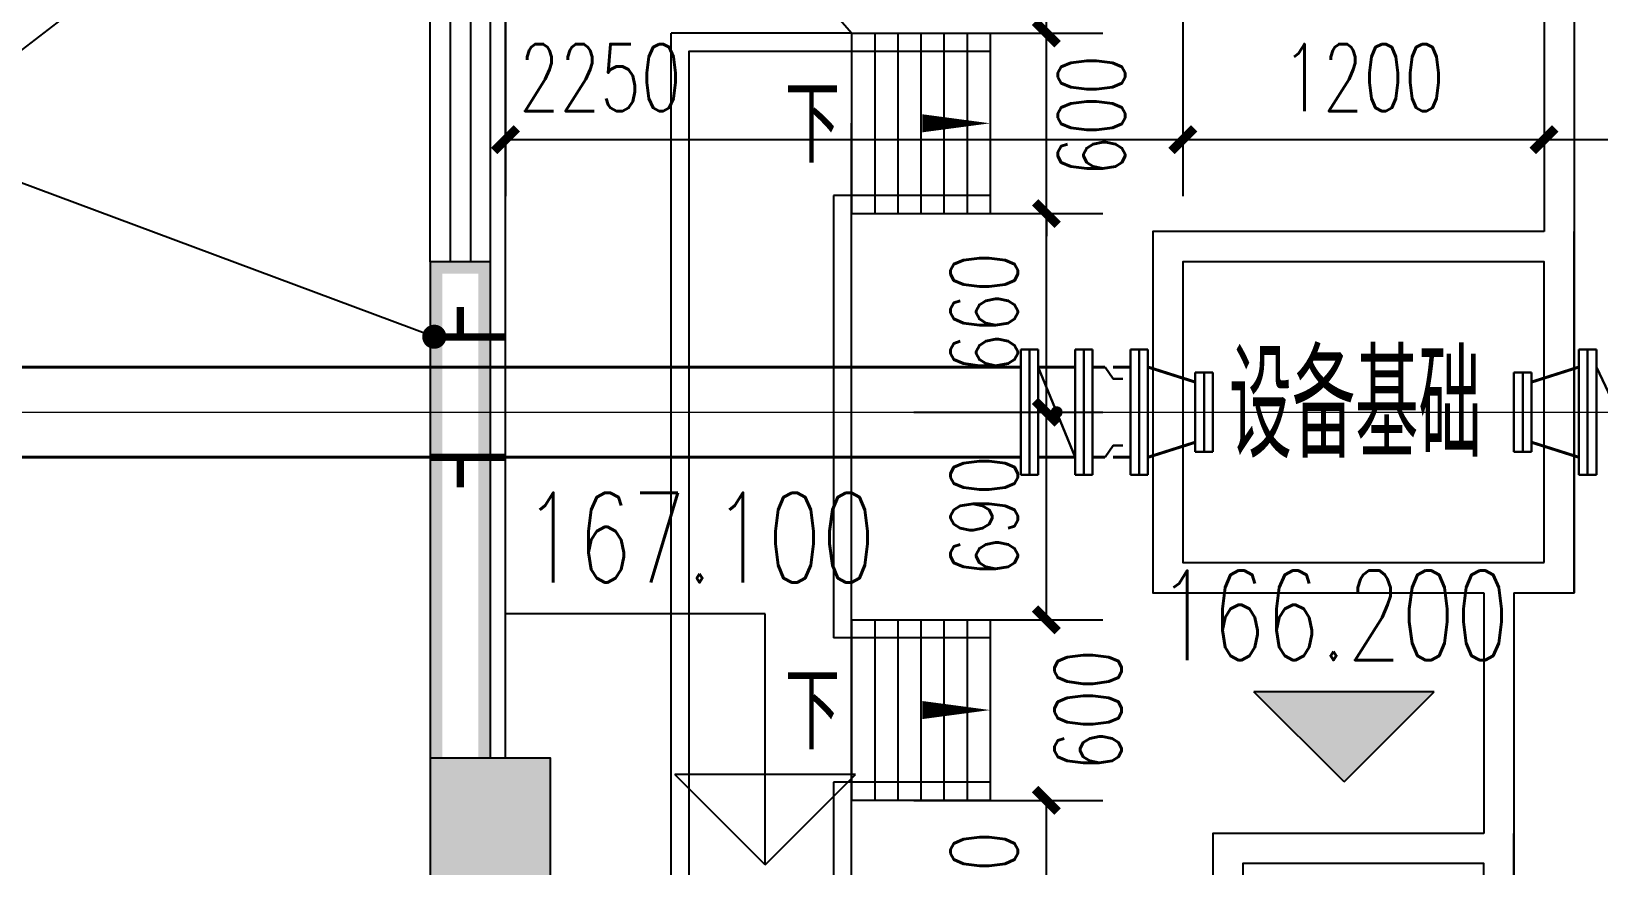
# Model space of a CAD drawing. Header units: millimetres. Extents: x -725 to 2274960, y -506 to 2980382.
# Drawn here: x 2012302 to 2017508, y 2674967 to 2677740 of the extents above; entities that cross this region are included whole.
import ezdxf

# ---------------------------------------------------------------- set-up
doc = ezdxf.new("R2010")
doc.units = ezdxf.units.MM
doc.header["$LTSCALE"] = 1000
doc.linetypes.add('ACAD_ISO04W100', pattern=[30.5, 24, -3, 0.5, -3])
doc.linetypes.add('CENTER2', pattern=[28.575, 19.05, -3.175, 3.175, -3.175])
for name, color, linetype in [('AXIS', 3, 'Continuous'), ('COLUMN', 4, 'Continuous'), ('DIM_ELEV', 3, 'Continuous'), ('PUB_DIM', 3, 'Continuous'), ('PUB_HATCH', 8, 'Continuous'), ('PUB_WALL', 9, 'Continuous'), ('STAIR', 2, 'Continuous'), ('WALL', 4, 'Continuous'), ('WINDOW', 3, 'Continuous'), ('YHJ_剖面_梁板', 4, 'Continuous'), ('YHJ_引出、索引', 3, 'Continuous'), ('YHJ_标高', 3, 'Continuous'), ('电缆沟', 7, 'Continuous'), ('附属构件', 6, 'Continuous')]:
    doc.layers.add(name, color=color, linetype=linetype)
doc.layers.add('中轴', color=20, linetype='ACAD_ISO04W100', lineweight=9)
doc.layers.add('管', color=1, linetype='Continuous', lineweight=30)
doc.styles.add('_TCH_DIM', font='SIMPLEX', dxfattribs={"bigfont": 'GBCBIG'})
doc.styles.add('_TCH_DIM_T3', font='SIMPLEX', dxfattribs={"width": 0.705882, "bigfont": 'GBCBIG'})
doc.styles.add('tssdeng', font='tssdeng.shx', dxfattribs={"width": 0.7, "bigfont": 'hztxt.shx'})
doc.dimstyles.new('_TCH_ARCH&&75', dxfattribs={"dimtxt": 223.125, "dimasz": 75, "dimexe": 187.5, "dimexo": 225, "dimgap": 94.6875, "dimtad": 1, "dimdec": 0, "dimzin": 0, "dimdsep": 46, "dimtxsty": '_TCH_DIM_T3', "dimblk": 'ARCHTICK', "dimcen": 0.09, "dimclrt": 7, "dimazin": 2, "dimtfac": 1, "dimtdec": 0, "dimtix": 1, "dimtmove": 2, "dimatfit": 3, "dimfxl": 75, "dimtolj": 1, "dimtzin": 0, "dimarcsym": 0})

# ---------------------------------------------------------------- blocks, each defined once
blk = doc.blocks.new('_FZH')
blk.add_lwpolyline([(-0.5, -0.5), (0.5, -0.5), (0.5, 0.5), (-0.5, 0.5)], close=True)
at = {"layer": 'PUB_HATCH'}
blk.add_solid([(-0.5, -0.5), (0.5, -0.5), (-0.5, 0.5), (0.5, 0.5)], dxfattribs=at)
blk = doc.blocks.new('_ArchTick')
at = {"color": 0, "linetype": 'ByBlock', "const_width": 0.4}
blk.add_lwpolyline([(-0.5, -0.5), (0.5, 0.5)], dxfattribs=at)
blk = doc.blocks.new('*D497')
at = {"layer": 'Defpoints', "color": 0, "transparency": 16777216}
for p in [(2015008.4, 2675184.1), (2015673.3, 2675184.1), (2015008.4, 2674574.1)]:
    blk.add_point(p, dxfattribs=at)
at = {"layer": 'YHJ_引出、索引', "color": 0, "lineweight": -2, "transparency": 16777216}
for p, q in [((2015233.4, 2675184.1), (2015860.8, 2675184.1)), ((2015673.3, 2674574.1), (2015673.3, 2675184.1)), ((2015233.4, 2674574.1), (2015860.8, 2674574.1))]:
    blk.add_line(p, q, dxfattribs=at)
at = {"layer": 'YHJ_引出、索引', "color": 0, "lineweight": -2, "transparency": 16777216, "xscale": 75, "yscale": 75, "zscale": 75}
for p, rotation in [((2015673.3, 2675184.1), 90), ((2015673.3, 2674574.1), 270)]:
    blk.add_blockref('_ArchTick', p, dxfattribs=dict(at, rotation=rotation))
at = {"layer": 'YHJ_引出、索引', "color": 7, "transparency": 16777216, "insert": (2015467, 2674879.1), "char_height": 223.12, "attachment_point": 5, "rotation": 90, "style": '_TCH_DIM_T3'}
blk.add_mtext('\\A1;610', dxfattribs=at)
blk = doc.blocks.new('*D498')
at = {"layer": 'Defpoints', "color": 0, "transparency": 16777216}
for p in [(2015008.4, 2675784.1), (2015673.3, 2675784.1), (2015008.4, 2675184.1)]:
    blk.add_point(p, dxfattribs=at)
at = {"layer": 'YHJ_引出、索引', "color": 0, "lineweight": -2, "transparency": 16777216}
for p, q in [((2015233.4, 2675784.1), (2015860.8, 2675784.1)), ((2015673.3, 2675784.1), (2015673.3, 2675781.3)), ((2015233.4, 2675184.1), (2015860.8, 2675184.1)), ((2015673.3, 2675184.1), (2015673.3, 2675187))]:
    blk.add_line(p, q, dxfattribs=at)
at = {"layer": 'YHJ_引出、索引', "color": 0, "lineweight": -2, "transparency": 16777216, "xscale": 75, "yscale": 75, "zscale": 75}
for p, rotation in [((2015673.3, 2675784.1), 90), ((2015673.3, 2675184.1), 270)]:
    blk.add_blockref('_ArchTick', p, dxfattribs=dict(at, rotation=rotation))
at = {"layer": 'YHJ_引出、索引', "color": 7, "transparency": 16777216, "insert": (2015811.9, 2675484.1), "char_height": 223.12, "attachment_point": 5, "rotation": 90, "style": '_TCH_DIM_T3'}
blk.add_mtext('\\A1;600', dxfattribs=at)
blk = doc.blocks.new('*D499')
at = {"layer": 'Defpoints', "color": 0, "transparency": 16777216}
for p in [(2015008.4, 2676474.1), (2015673.3, 2676474.1), (2015008.4, 2675784.1)]:
    blk.add_point(p, dxfattribs=at)
at = {"layer": 'YHJ_引出、索引', "color": 0, "lineweight": -2, "transparency": 16777216}
for p, q in [((2015233.4, 2676474.1), (2015860.8, 2676474.1)), ((2015673.3, 2675784.1), (2015673.3, 2676474.1)), ((2015233.4, 2675784.1), (2015860.8, 2675784.1))]:
    blk.add_line(p, q, dxfattribs=at)
at = {"layer": 'YHJ_引出、索引', "color": 0, "lineweight": -2, "transparency": 16777216, "xscale": 75, "yscale": 75, "zscale": 75}
for p, rotation in [((2015673.3, 2676474.1), 90), ((2015673.3, 2675784.1), 270)]:
    blk.add_blockref('_ArchTick', p, dxfattribs=dict(at, rotation=rotation))
at = {"layer": 'YHJ_引出、索引', "color": 7, "transparency": 16777216, "insert": (2015467, 2676129.1), "char_height": 223.12, "attachment_point": 5, "rotation": 90, "style": '_TCH_DIM_T3'}
blk.add_mtext('\\A1;690', dxfattribs=at)
blk = doc.blocks.new('*D500')
at = {"layer": 'Defpoints', "color": 0, "transparency": 16777216}
for p in [(2015008.4, 2677134.1), (2015673.3, 2677134.1), (2015008.4, 2676474.1)]:
    blk.add_point(p, dxfattribs=at)
at = {"layer": 'YHJ_引出、索引', "color": 0, "lineweight": -2, "transparency": 16777216}
for p, q in [((2015233.4, 2677134.1), (2015860.8, 2677134.1)), ((2015673.3, 2676474.1), (2015673.3, 2677134.1)), ((2015233.4, 2676474.1), (2015860.8, 2676474.1))]:
    blk.add_line(p, q, dxfattribs=at)
at = {"layer": 'YHJ_引出、索引', "color": 0, "lineweight": -2, "transparency": 16777216, "xscale": 75, "yscale": 75, "zscale": 75}
for p, rotation in [((2015673.3, 2677134.1), 90), ((2015673.3, 2676474.1), 270)]:
    blk.add_blockref('_ArchTick', p, dxfattribs=dict(at, rotation=rotation))
at = {"layer": 'YHJ_引出、索引', "color": 7, "transparency": 16777216, "insert": (2015467, 2676804.1), "char_height": 223.12, "attachment_point": 5, "rotation": 90, "style": '_TCH_DIM_T3'}
blk.add_mtext('\\A1;660', dxfattribs=at)
blk = doc.blocks.new('*D501')
at = {"layer": 'Defpoints', "color": 0, "transparency": 16777216}
for p in [(2015008.4, 2677734.1), (2015673.3, 2677734.1), (2015008.4, 2677134.1)]:
    blk.add_point(p, dxfattribs=at)
at = {"layer": 'YHJ_引出、索引', "color": 0, "lineweight": -2, "transparency": 16777216}
for p, q in [((2015673.3, 2677734.1), (2015673.3, 2677809.1)), ((2015233.4, 2677734.1), (2015860.8, 2677734.1)), ((2015673.3, 2677134.1), (2015673.3, 2677734.1)), ((2015233.4, 2677134.1), (2015860.8, 2677134.1)), ((2015673.3, 2677134.1), (2015673.3, 2677059.1))]:
    blk.add_line(p, q, dxfattribs=at)
at = {"layer": 'YHJ_引出、索引', "color": 0, "lineweight": -2, "transparency": 16777216, "xscale": 75, "yscale": 75, "zscale": 75}
for p, rotation in [((2015673.3, 2677734.1), 270), ((2015673.3, 2677134.1), 90)]:
    blk.add_blockref('_ArchTick', p, dxfattribs=dict(at, rotation=rotation))
at = {"layer": 'YHJ_引出、索引', "color": 7, "transparency": 16777216, "insert": (2015823.5, 2677459.6), "char_height": 223.12, "attachment_point": 5, "rotation": 90, "style": '_TCH_DIM_T3'}
blk.add_mtext('\\A1;600', dxfattribs=at)
blk = doc.blocks.new('*D502')
at = {"layer": 'Defpoints', "color": 0, "transparency": 16777216}
for p in [(2015008.4, 2678474.1), (2015673.3, 2678474.1), (2015008.4, 2677734.1)]:
    blk.add_point(p, dxfattribs=at)
at = {"layer": 'YHJ_引出、索引', "color": 0, "lineweight": -2, "transparency": 16777216}
for p, q in [((2015233.4, 2678474.1), (2015860.8, 2678474.1)), ((2015673.3, 2677734.1), (2015673.3, 2678474.1)), ((2015233.4, 2677734.1), (2015860.8, 2677734.1))]:
    blk.add_line(p, q, dxfattribs=at)
at = {"layer": 'YHJ_引出、索引', "color": 0, "lineweight": -2, "transparency": 16777216, "xscale": 75, "yscale": 75, "zscale": 75}
for p, rotation in [((2015673.3, 2678474.1), 90), ((2015673.3, 2677734.1), 270)]:
    blk.add_blockref('_ArchTick', p, dxfattribs=dict(at, rotation=rotation))
at = {"layer": 'YHJ_引出、索引', "color": 7, "transparency": 16777216, "insert": (2015467, 2678104.1), "char_height": 223.12, "attachment_point": 5, "rotation": 90, "style": '_TCH_DIM_T3'}
blk.add_mtext('\\A1;740', dxfattribs=at)
blk = doc.blocks.new('*D512')
at = {"layer": 'Defpoints', "color": 0, "transparency": 16777216}
for p in [(2017326.5, 2678224.1), (2020376.5, 2678224.1), (2020376.5, 2677379.8)]:
    blk.add_point(p, dxfattribs=at)
at = {"layer": 'PUB_DIM', "color": 0, "lineweight": -2, "transparency": 16777216}
for p, q in [((2017326.5, 2677999.1), (2017326.5, 2677192.3)), ((2020376.5, 2677999.1), (2020376.5, 2677192.3)), ((2017326.5, 2677379.8), (2020376.5, 2677379.8))]:
    blk.add_line(p, q, dxfattribs=at)
at = {"layer": 'PUB_DIM', "color": 0, "lineweight": -2, "transparency": 16777216, "xscale": 75, "yscale": 75, "zscale": 75, "rotation": 180}
blk.add_blockref('_ArchTick', (2017326.5, 2677379.8), dxfattribs=at)
at = {"layer": 'PUB_DIM', "color": 0, "lineweight": -2, "transparency": 16777216, "xscale": 75, "yscale": 75, "zscale": 75}
blk.add_blockref('_ArchTick', (2020376.5, 2677379.8), dxfattribs=at)
at = {"layer": 'PUB_DIM', "color": 7, "transparency": 16777216, "insert": (2018851.5, 2677586.1), "char_height": 223.12, "attachment_point": 5, "style": '_TCH_DIM_T3'}
blk.add_mtext('\\A1;3050', dxfattribs=at)
blk = doc.blocks.new('*D513')
at = {"layer": 'Defpoints', "color": 0, "transparency": 16777216}
for p in [(2016126.5, 2678224.1), (2017326.5, 2678224.1), (2017326.5, 2677379.8)]:
    blk.add_point(p, dxfattribs=at)
at = {"layer": 'PUB_DIM', "color": 0, "lineweight": -2, "transparency": 16777216}
for p, q in [((2016126.5, 2677999.1), (2016126.5, 2677192.3)), ((2017326.5, 2677999.1), (2017326.5, 2677192.3)), ((2016126.5, 2677379.8), (2017326.5, 2677379.8))]:
    blk.add_line(p, q, dxfattribs=at)
at = {"layer": 'PUB_DIM', "color": 0, "lineweight": -2, "transparency": 16777216, "xscale": 75, "yscale": 75, "zscale": 75, "rotation": 180}
blk.add_blockref('_ArchTick', (2016126.5, 2677379.8), dxfattribs=at)
at = {"layer": 'PUB_DIM', "color": 0, "lineweight": -2, "transparency": 16777216, "xscale": 75, "yscale": 75, "zscale": 75}
blk.add_blockref('_ArchTick', (2017326.5, 2677379.8), dxfattribs=at)
at = {"layer": 'PUB_DIM', "color": 7, "transparency": 16777216, "insert": (2016726.5, 2677586.1), "char_height": 223.12, "attachment_point": 5, "style": '_TCH_DIM_T3'}
blk.add_mtext('\\A1;1200', dxfattribs=at)
blk = doc.blocks.new('*D514')
at = {"layer": 'Defpoints', "color": 0, "transparency": 16777216}
for p in [(2013876.5, 2678224.1), (2016126.5, 2678224.1), (2016126.5, 2677379.8)]:
    blk.add_point(p, dxfattribs=at)
at = {"layer": 'PUB_DIM', "color": 0, "lineweight": -2, "transparency": 16777216}
for p, q in [((2013876.5, 2677999.1), (2013876.5, 2677192.3)), ((2016126.5, 2677999.1), (2016126.5, 2677192.3)), ((2013876.5, 2677379.8), (2016126.5, 2677379.8))]:
    blk.add_line(p, q, dxfattribs=at)
at = {"layer": 'PUB_DIM', "color": 0, "lineweight": -2, "transparency": 16777216, "xscale": 75, "yscale": 75, "zscale": 75, "rotation": 180}
blk.add_blockref('_ArchTick', (2013876.5, 2677379.8), dxfattribs=at)
at = {"layer": 'PUB_DIM', "color": 0, "lineweight": -2, "transparency": 16777216, "xscale": 75, "yscale": 75, "zscale": 75}
blk.add_blockref('_ArchTick', (2016126.5, 2677379.8), dxfattribs=at)
at = {"layer": 'PUB_DIM', "color": 7, "transparency": 16777216, "insert": (2014191.2, 2677586.1), "char_height": 223.12, "attachment_point": 5, "style": '_TCH_DIM_T3'}
blk.add_mtext('\\A1;2250', dxfattribs=at)
blk = doc.blocks.new('$WINLIB2D$00000001')
at = {"color": 0}
for points in [[(-0.5, 0.5), (-0.5, -0.5)], [(-0.5, 0.5), (0.5, 0.5)], [(0.5, -0.5), (0.5, 0.5)], [(0.5, 0.1667), (-0.5, 0.1667)], [(0.5, -0.1667), (-0.5, -0.1667)], [(-0.5, -0.5), (0.5, -0.5)]]:
    blk.add_lwpolyline(points, dxfattribs=at)

msp = doc.modelspace()

# ---------------------------------------------------------------- hatches: boundary and pattern name
at = {"layer": 'DIM_ELEV'}
msp.add_hatch(color=256, dxfattribs=at).paths.add_polyline_path([(2016662.0852, 2675245.2398), (2016962.0852, 2675545.2398), (2016362.0852, 2675545.2398)])
at = {"layer": 'PUB_WALL'}
for points in [[(2013826.4951, 2676974.1286), (2013626.4951, 2676974.1286), (2013666.4951, 2676934.1286), (2013786.4951, 2676934.1286)], [(2013626.4951, 2675324.1286), (2013666.4951, 2675324.1286), (2013666.4951, 2676934.1286), (2013626.4951, 2676974.1286)], [(2013786.4951, 2675324.1286), (2013826.4951, 2675324.1286), (2013826.4951, 2676974.1286), (2013786.4951, 2676934.1286)], [(2014026.4951, 2675324.1286), (2013626.4951, 2675324.1286), (2013666.4951, 2675284.1286), (2013986.4951, 2675284.1286)], [(2013626.4951, 2675324.1286), (2013626.4951, 2674924.1286), (2013666.4951, 2674964.1286), (2013666.4951, 2675284.1286)], [(2014026.4951, 2674924.1286), (2014026.4951, 2675324.1286), (2013986.4951, 2675284.1286), (2013986.4951, 2674964.1286)]]:
    msp.add_hatch(color=256, dxfattribs=at).paths.add_polyline_path(points)
at = {"layer": '管'}
h = msp.add_hatch(color=8, dxfattribs=at)
h.paths.add_polyline_path([(2015707.6873, 2676474.1286), (2015687.8642, 2676474.1286, 0.414213562), (2015707.6873, 2676454.3055, 0.114200882), (2015716.3958, 2676456.3208)])
h.paths.add_polyline_path([(2015698.9788, 2676491.9363, 0.286462009), (2015687.8642, 2676474.1286), (2015707.6873, 2676474.1286)])
h.paths.add_polyline_path([(2015707.6873, 2676493.9517, 0.114200882), (2015698.9788, 2676491.9363), (2015707.6873, 2676474.1286), (2015727.5104, 2676474.1286, 0.414213562)])
msp.add_hatch(color=8, dxfattribs=at).paths.add_polyline_path([(2015727.5104, 2676474.1286), (2015707.6873, 2676474.1286), (2015716.3958, 2676456.3208, 0.286462009)])

# ---------------------------------------------------------------- linework, layer by layer
at = {"layer": 'AXIS'}
for p in [(2013626.4951, 2678724.1286), (2013640.0787, 2676724.8235)]:
    msp.add_line(p, (2011881.3501, 2677379.6988), dxfattribs=at)
at = {"layer": 'AXIS', "const_width": 40}
msp.add_lwpolyline([(2013658.8216, 2676717.8445, 1), (2013621.3359, 2676731.8025, 1)], format="xyb", close=True, dxfattribs=at)
at = {"layer": 'DIM_ELEV'}
for p, q in [((2016662.0852, 2675245.2398), (2016362.0852, 2675545.2398)), ((2016962.0852, 2675545.2398), (2016362.0852, 2675545.2398)), ((2016662.0852, 2675245.2398), (2016962.0852, 2675545.2398))]:
    msp.add_line(p, q, dxfattribs=at)
at = {"layer": 'STAIR'}
for p, q in [((2015026.4951, 2677734.1486), (2015486.5151, 2677734.1486)), ((2015026.4951, 2677734.1486), (2015026.4951, 2677134.1486)), ((2015103.1651, 2677734.1486), (2015103.1651, 2677134.1486)), ((2015179.8351, 2677734.1486), (2015179.8351, 2677134.1486)), ((2015256.5051, 2677734.1486), (2015256.5051, 2677134.1486)), ((2015333.1751, 2677734.1486), (2015333.1751, 2677134.1486)), ((2015409.8451, 2677734.1486), (2015409.8451, 2677134.1486)), ((2015486.5151, 2677734.1486), (2015486.5151, 2677134.1486)), ((2015026.4951, 2677134.1486), (2015486.5151, 2677134.1486)), ((2015026.4951, 2675784.1486), (2015486.5151, 2675784.1486)), ((2015026.4951, 2675784.1486), (2015026.4951, 2675184.1486)), ((2015103.1651, 2675784.1486), (2015103.1651, 2675184.1486)), ((2015179.8351, 2675784.1486), (2015179.8351, 2675184.1486)), ((2015256.5051, 2675784.1486), (2015256.5051, 2675184.1486)), ((2015333.1751, 2675784.1486), (2015333.1751, 2675184.1486)), ((2015409.8451, 2675784.1486), (2015409.8451, 2675184.1486)), ((2015486.5151, 2675784.1486), (2015486.5151, 2675184.1486)), ((2015026.4951, 2675184.1486), (2015486.5151, 2675184.1486))]:
    msp.add_line(p, q, dxfattribs=at)
for points in [[(2014426.4951, 2672434.1486), (2014426.4951, 2677734.1486)], [(2015026.4951, 2677734.1486), (2014426.4951, 2677734.1486)], [(2015026.4951, 2672434.1486), (2015026.4951, 2677434.1486)]]:
    msp.add_lwpolyline(points, dxfattribs=at)
at = {"layer": 'WALL'}
for p, q in [((2013826.4951, 2676974.1286), (2013626.4951, 2676974.1286)), ((2013626.4951, 2676974.1286), (2013626.4951, 2675324.1286)), ((2013826.4951, 2675324.1286), (2013826.4951, 2676974.1286))]:
    msp.add_line(p, q, dxfattribs=at)
for points in [[(2013876.4951, 2675324.1286), (2013876.4951, 2680524.1286)], [(2017426.4951, 2679074.1286), (2017426.4951, 2675874.1286)], [(2017326.4951, 2677874.1286), (2017326.4951, 2677074.1286)], [(2017126.4951, 2675874.1286), (2017126.4951, 2675074.1286)], [(2017226.4951, 2675874.1286), (2017226.4951, 2672274.1286)]]:
    msp.add_lwpolyline(points, dxfattribs=at)
at = {"layer": 'YHJ_剖面_梁板'}
for points in [[(2017326.4951, 2677074.1286), (2016026.4951, 2677074.1286), (2016026.4951, 2675874.1286), (2017126.4951, 2675874.1286)], [(2017226.4951, 2675874.1286), (2017426.4951, 2675874.1286), (2017426.4951, 2677074.1286)], [(2017126.4951, 2675074.1286), (2016226.4951, 2675074.1286), (2016226.4951, 2674074.1286), (2017126.4951, 2674074.1286)], [(2017226.4951, 2674074.1286), (2017226.4951, 2674074.1286), (2017226.4951, 2675074.1286)]]:
    msp.add_lwpolyline(points, dxfattribs=at)
for points in [[(2017326.4951, 2675974.1286), (2017326.4951, 2676974.1286), (2016126.4951, 2676974.1286), (2016126.4951, 2675974.1286)], [(2017126.4951, 2674174.1286), (2017126.4951, 2674974.1286), (2016326.4951, 2674974.1286), (2016326.4951, 2674174.1286)]]:
    msp.add_lwpolyline(points, close=True, dxfattribs=at)
at = {"layer": 'YHJ_引出、索引'}
msp.add_line((2015026.4951, 2677734.1486), (2013255.9409, 2679751.8074), dxfattribs=at)
for points in [[(2015026.4951, 2677434.1486, 0, 0, 0), (2015486.5151, 2677434.1486, 0, 60, 0), (2015261.5151, 2677434.1486, 0, 0, 0)], [(2015026.4951, 2675484.1486, 0, 0, 0), (2015486.5151, 2675484.1486, 0, 60, 0), (2015261.5151, 2675484.1486, 0, 0, 0)]]:
    msp.add_lwpolyline(points, format="xyseb", dxfattribs=at)
at = {"layer": 'YHJ_标高'}
for p, q in [((2014739.4476, 2675803.6087), (2013876.4951, 2675803.6087)), ((2014739.4476, 2674969.895), (2014739.4476, 2675803.6087)), ((2014739.4476, 2674969.895), (2014439.4476, 2675269.895)), ((2015039.4476, 2675269.895), (2014439.4476, 2675269.895)), ((2014739.4476, 2674969.895), (2015039.4476, 2675269.895))]:
    msp.add_line(p, q, dxfattribs=at)
at = {"layer": '中轴', "color": 8, "ltscale": 10}
msp.add_line((2003126.4951, 2676474.1286), (2013626.4951, 2676474.1286), dxfattribs=at)
at = {"layer": '中轴', "color": 8, "linetype": 'CENTER2', "ltscale": 10}
msp.add_line((2013626.4951, 2676474.1286), (2019609.9659, 2676474.1286), dxfattribs=at)
at = {"layer": '管', "color": 8}
for p, q in [((2015588.5387, 2676682.462), (2015646.5585, 2676682.462)), ((2015588.5387, 2676682.462), (2015588.5387, 2676265.7952)), ((2015617.5486, 2676682.462), (2015617.5486, 2676265.7952)), ((2015646.5585, 2676682.462), (2015646.5585, 2676265.7952)), ((2015768.8161, 2676682.462), (2015826.8359, 2676682.462)), ((2015768.8161, 2676682.462), (2015768.8161, 2676265.7952)), ((2015797.826, 2676682.462), (2015797.826, 2676265.7952)), ((2015826.8359, 2676682.462), (2015826.8359, 2676265.7952)), ((2015952.6366, 2676682.462), (2016010.6564, 2676682.462)), ((2015952.6366, 2676682.462), (2015952.6366, 2676265.7952)), ((2015981.6465, 2676682.462), (2015981.6465, 2676265.7952)), ((2016010.6564, 2676682.462), (2016010.6564, 2676265.7952)), ((2017500.3536, 2676682.462), (2017442.3338, 2676682.462)), ((2017442.3338, 2676265.7952), (2017442.3338, 2676682.462)), ((2017471.3437, 2676265.7952), (2017471.3437, 2676682.462)), ((2017500.3536, 2676265.7952), (2017500.3536, 2676682.462)), ((2015768.8161, 2676324.1285), (2015646.5585, 2676624.1286)), ((2015894.7279, 2676584.8134), (2015868.4273, 2676624.1285)), ((2015926.9374, 2676584.8134), (2015894.7279, 2676584.8134)), ((2016167.9304, 2676606.1204), (2016226.4951, 2676606.1204)), ((2016167.9304, 2676606.1204), (2016167.9304, 2676342.1367)), ((2016197.2128, 2676606.1204), (2016197.2128, 2676342.1367)), ((2016226.4951, 2676606.1204), (2016226.4951, 2676342.1367)), ((2017285.0597, 2676606.1204), (2017226.4951, 2676606.1204)), ((2017226.4951, 2676342.1367), (2017226.4951, 2676606.1204)), ((2017255.7774, 2676342.1367), (2017255.7774, 2676606.1204)), ((2017285.0597, 2676342.1367), (2017285.0597, 2676606.1204)), ((2017500.3536, 2676624.1286), (2017641.8476, 2676324.1285)), ((2015894.7279, 2676363.4436), (2015868.4273, 2676324.1285)), ((2015926.9374, 2676363.4436), (2015894.7279, 2676363.4436)), ((2016167.9304, 2676342.1367), (2016226.4951, 2676342.1367)), ((2017285.0597, 2676342.1367), (2017226.4951, 2676342.1367)), ((2015588.5387, 2676265.7952), (2015646.5585, 2676265.7952)), ((2015768.8161, 2676265.7952), (2015826.8359, 2676265.7952)), ((2015952.6366, 2676265.7952), (2016010.6564, 2676265.7952)), ((2017500.3536, 2676265.7952), (2017442.3338, 2676265.7952))]:
    msp.add_line(p, q, dxfattribs=at)
at = {"layer": '管', "lineweight": 50, "const_width": 25}
for points in [[(2013726.4951, 2676724.1286), (2013726.4951, 2676824.1286)], [(2013626.4951, 2676724.1286), (2013876.4951, 2676724.1286)], [(2013626.4951, 2676324.1288), (2013876.4951, 2676324.1288)], [(2013726.4951, 2676324.1288), (2013726.4951, 2676224.1288)]]:
    msp.add_lwpolyline(points, dxfattribs=at)
at = {"layer": '管', "color": 8, "const_width": 10}
for points in [[(2003126.4951, 2676624.1261), (2013626.4951, 2676624.1282)], [(2013626.4951, 2676624.1283), (2015588.5387, 2676624.1285)], [(2015768.8161, 2676624.1285), (2015646.5585, 2676624.1285)], [(2015868.4273, 2676624.1285), (2015826.8359, 2676624.1285)], [(2015952.6366, 2676624.1285), (2015894.8317, 2676624.1285)], [(2016167.9304, 2676574.1285), (2016010.6564, 2676624.1285)], [(2017285.0597, 2676574.1286), (2017442.3338, 2676624.1286)], [(2016167.9304, 2676374.1285), (2016010.6564, 2676324.1285)], [(2017285.0597, 2676374.1286), (2017442.3338, 2676324.1286)], [(2003126.4951, 2676324.1285), (2013626.4951, 2676324.1285)], [(2013626.4951, 2676324.1285), (2015588.5387, 2676324.1285)], [(2015768.8161, 2676324.1285), (2015646.5585, 2676324.1285)], [(2015868.4273, 2676324.1285), (2015826.8359, 2676324.1285)], [(2015952.6366, 2676324.1285), (2015894.8317, 2676324.1285)]]:
    msp.add_lwpolyline(points, dxfattribs=at)
at = {"layer": '附属构件'}
for points in [[(2014486.4951, 2671974.1286), (2014486.4951, 2677674.1486), (2015486.5151, 2677674.1486)], [(2014966.4951, 2677194.1486), (2014966.4951, 2675724.1486)], [(2015486.5151, 2677194.1486), (2014966.4951, 2677194.1486)], [(2015486.5151, 2675724.1486), (2014966.4951, 2675724.1486)], [(2015486.5151, 2675244.1486), (2014966.4951, 2675244.1486)], [(2014966.4951, 2675244.1486), (2014966.4951, 2673874.1486)]]:
    msp.add_lwpolyline(points, dxfattribs=at)

# ---------------------------------------------------------------- block references
at = {"layer": 'COLUMN', "xscale": 400, "yscale": 400, "zscale": 400}
msp.add_blockref('_FZH', (2013826.4951, 2675124.1286), dxfattribs=at)
at = {"layer": 'WINDOW', "xscale": 1800, "yscale": -200, "zscale": 200, "rotation": 90}
msp.add_blockref('$WINLIB2D$00000001', (2013726.4951, 2677874.1286), dxfattribs=at)

# ---------------------------------------------------------------- texts
at = {"layer": 'DIM_ELEV', "color": 7, "style": '_TCH_DIM', "width": 0.705882}
msp.add_text('166.200', height=297.5, dxfattribs=at).set_placement((2016042.0852, 2675650.2398))
at = {"layer": 'YHJ_引出、索引', "color": 7, "style": '_TCH_DIM'}
for p in [(2014805.3249, 2677302.8986), (2014805.3249, 2675352.8986)]:
    msp.add_text('下', height=253.1915, dxfattribs=at).set_placement(p)
at = {"layer": 'YHJ_标高', "color": 7, "style": '_TCH_DIM', "width": 0.705882}
msp.add_text('167.100', height=297.5, dxfattribs=at).set_placement((2013936.4951, 2675908.6087))
at = {"layer": '电缆沟', "ltscale": 1.5, "style": 'tssdeng', "width": 0.6}
msp.add_text('设备基础', height=350, dxfattribs=at).set_placement((2016279.4611, 2676322.578))

# ---------------------------------------------------------------- dimensions: what is measured, and where the dimension line sits
at = {"layer": 'PUB_DIM'}
dim = msp.add_linear_dim(base=(2016126.4951, 2677379.8198), p1=(2013876.4951, 2678224.1286), p2=(2016126.4951, 2678224.1286), angle=0, dimstyle='_TCH_ARCH&&75', dxfattribs=at)
dim.commit()
dim.dimension.update_dxf_attribs({"geometry": '*D514', "text_midpoint": (2014191.2433, 2677586.0698), "dimtype": 161})
for p1, p2, picture, middle in [((2016126.4951, 2678224.1286), (2017326.4951, 2678224.1286), '*D513', (2016726.4951, 2677586.0698)), ((2017326.4951, 2678224.1286), (2020376.4951, 2678224.1286), '*D512', (2018851.4951, 2677586.0698))]:
    dim = msp.add_aligned_dim(p1=p1, p2=p2, distance=-844.3088, dimstyle='_TCH_ARCH&&75', dxfattribs=at)
    dim.commit()
    dim.dimension.update_dxf_attribs({"geometry": picture, "text_midpoint": middle})
at = {"layer": 'YHJ_引出、索引'}
for p1, p2, picture, middle in [((2015008.4312, 2677734.1486), (2015008.4312, 2678474.1286), '*D502', (2015467.0393, 2678104.1386)), ((2015008.4312, 2676474.1286), (2015008.4312, 2677134.1486), '*D500', (2015467.0393, 2676804.1386)), ((2015008.4312, 2675784.1486), (2015008.4312, 2676474.1286), '*D499', (2015467.0393, 2676129.1386)), ((2015008.4312, 2674574.1286), (2015008.4312, 2675184.1486), '*D497', (2015467.0393, 2674879.1386))]:
    dim = msp.add_aligned_dim(p1=p1, p2=p2, distance=-664.8581, dimstyle='_TCH_ARCH&&75', dxfattribs=at)
    dim.commit()
    dim.dimension.update_dxf_attribs({"geometry": picture, "text_midpoint": middle})
for base, p1, p2, picture, middle in [((2015673.2893, 2677734.1486), (2015008.4312, 2677134.1486), (2015008.4312, 2677734.1486), '*D501', (2015823.5465, 2677459.5714)), ((2015673.2893, 2675784.1486), (2015008.4312, 2675184.1486), (2015008.4312, 2675784.1486), '*D498', (2015811.8541, 2675484.1486))]:
    dim = msp.add_linear_dim(base=base, p1=p1, p2=p2, angle=90, dimstyle='_TCH_ARCH&&75', dxfattribs=at)
    dim.commit()
    dim.dimension.update_dxf_attribs({"geometry": picture, "text_midpoint": middle, "dimtype": 161})

doc.saveas('drawing.dxf')
